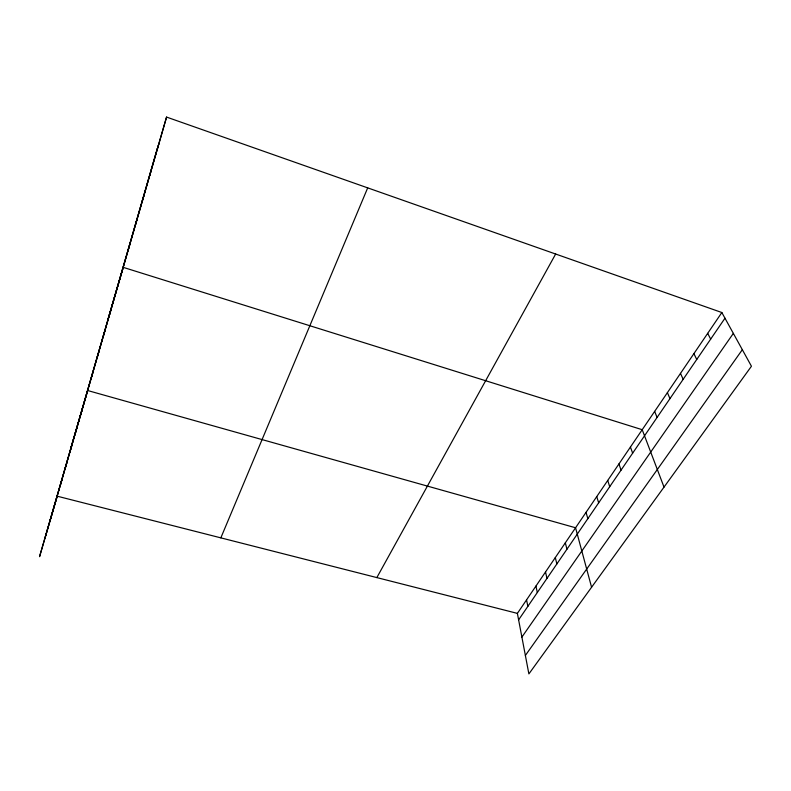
<?xml version="1.0" encoding="UTF-8"?>
<svg xmlns="http://www.w3.org/2000/svg" width="791" height="791" viewBox="0 0 791 791"><rect width="100%" height="100%" fill="white"/><g stroke="black" fill="none" stroke-linecap="round" stroke-linejoin="round"><path stroke-width="1.19" d="M44.968 538.157L157.251 148.629M50.337 519.796L166.565 117.078L721.847 312.524L751.45 366.243L528.882 673.922L517.383 613.381L721.847 312.524M70.063 451.621L71.902 445.313M75.214 433.755L77.043 427.516M60.136 486.04L62.005 479.643M65.04 469.043L66.899 462.686M142.39 200.825L143.932 195.565M135.241 225.583L136.823 220.205M128.31 249.62L129.932 244.122M107.566 320.691L123.228 267.358L642.213 429.701L664.015 487.108M109.039 316.44L110.75 310.626M97.174 357.611L98.924 351.629M103.028 337.302L104.758 331.399M70.765 448.378L87.702 390.536L575.561 527.765L591.579 587.248M91.469 377.396L93.239 371.335M80.494 415.443L82.304 409.254M166.565 117.078L39.55 556.686L57.229 496.194L517.383 613.381M157.33 148.995L158.793 144.041M149.746 175.305L151.249 170.194M220.837 537.86L367.696 187.872M376.842 577.598L555.648 254.03M518.609 619.867L724.981 318.2M521.882 637.101L733.346 333.387M525.372 655.472L742.334 349.701M707.688 333.347L710.674 339.121M693.905 353.636L696.742 359.48M680.478 373.392L683.177 379.304M667.396 392.643L669.967 398.624M654.651 411.399L657.084 417.45M630.437 447.024L632.642 453.174M618.948 463.931L621.044 470.131M607.725 480.453L609.713 486.692M596.75 496.59L598.649 502.868M586.042 512.36L587.842 518.669M565.328 542.834L566.949 549.211M555.312 557.566L556.854 563.973M545.523 571.982L546.977 578.409M535.942 586.082L537.316 592.528M526.559 599.875L527.864 606.341"/></g></svg>
